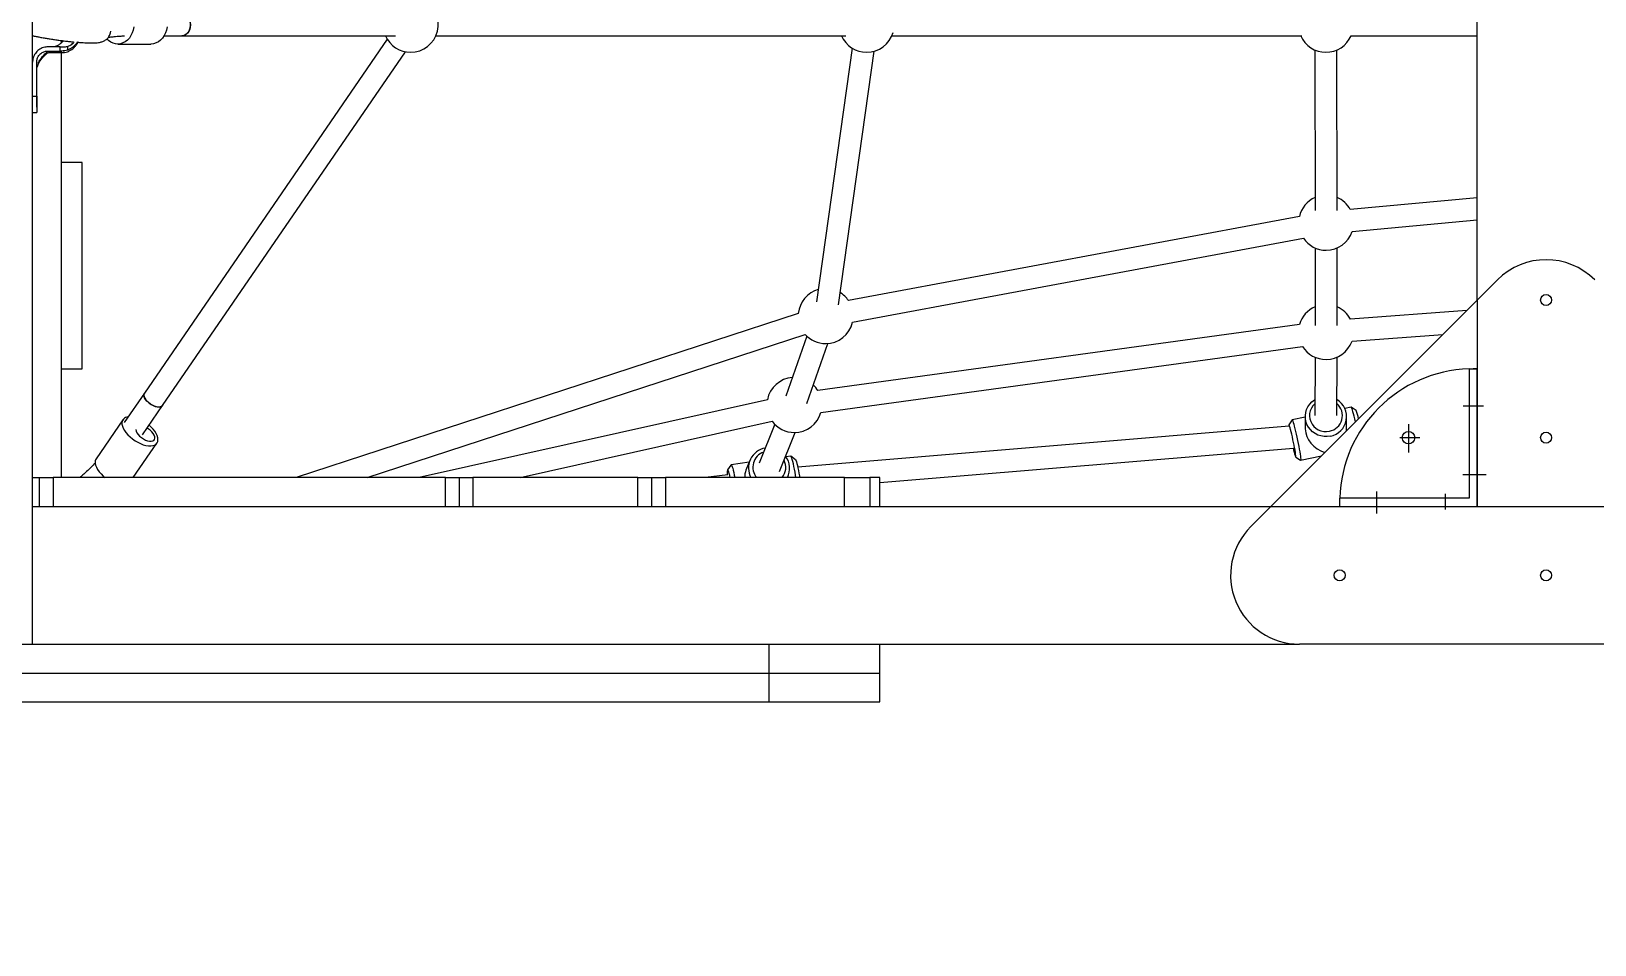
# Model space of a CAD drawing. Header units: millimetres. Extents: x -6304 to 6571, y -6082 to 4447.
# Drawn here: x 1532 to 2669, y -973 to -310 of the extents above; entities that cross this region are included whole.
import ezdxf

# ---------------------------------------------------------------- set-up
doc = ezdxf.new("R2010")
doc.units = ezdxf.units.MM
doc.layers.add('DIKOM_ОБЪЕКТ', color=7, linetype='Continuous')
doc.layers.add('DIKOM_РАЗМЕР_ОБЪЕКТА', color=7, linetype='Continuous')
doc.styles.add('style1', font='arial.ttf', dxfattribs={"width": 0.8})
doc.dimstyles.new('1-50', dxfattribs={"dimtxt": 300, "dimasz": 200, "dimexe": 100, "dimexo": 0, "dimgap": 100, "dimtad": 1, "dimtxsty": 'style1', "dimcen": 200, "dimclrd": 7, "dimclre": 7, "dimclrt": 7, "dimadec": 1, "dimazin": 2, "dimtfac": 1, "dimtmove": 0, "dimatfit": 2, "dimfxl": 0, "dimlwd": 25, "dimlwe": 18, "dimarcsym": 0})

# ---------------------------------------------------------------- blocks, each defined once
blk = doc.blocks.new('*D13')
at = {"layer": 'Defpoints', "color": 0, "transparency": 16777216}
for p in [(-3548.9, 424), (5070.8, -640.9), (5070.8, -4541.1)]:
    blk.add_point(p, dxfattribs=at)
at = {"layer": 'DIKOM_РАЗМЕР_ОБЪЕКТА', "color": 7, "lineweight": 18, "transparency": 16777216}
for p, q in [((-3548.9, 424), (-3548.9, -4641.1)), ((5070.8, -640.9), (5070.8, -4641.1))]:
    blk.add_line(p, q, dxfattribs=at)
at = {"layer": 'DIKOM_РАЗМЕР_ОБЪЕКТА', "color": 7, "lineweight": 25, "transparency": 16777216}
blk.add_line((-3148.9, -4541.1), (4670.8, -4541.1), dxfattribs=at)
at = {"layer": 'DIKOM_РАЗМЕР_ОБЪЕКТА', "color": 7, "transparency": 16777216}
for points in [[(-3148.9, -4474.4), (-3148.9, -4607.8), (-3548.9, -4541.1)], [(4670.8, -4474.4), (4670.8, -4607.8), (5070.8, -4541.1)]]:
    blk.add_solid(points, dxfattribs=at)
at = {"layer": 'DIKOM_РАЗМЕР_ОБЪЕКТА', "color": 7, "transparency": 16777216, "insert": (1449.2, -4307.9), "char_height": 300, "attachment_point": 5, "style": 'style1'}
blk.add_mtext('8650', dxfattribs=at)

msp = doc.modelspace()

# ---------------------------------------------------------------- linework, layer by layer
at = {"layer": 'DIKOM_ОБЪЕКТ', "color": 7, "linetype": 'Continuous', "lineweight": 15}
for p, q in [((1533.207, -754.962), (1533.207, 1745.038)), ((2583.207, -504.962), (2583.207, 1495.038)), ((1554.206, -317.882), (1554.206, -316.41)), ((1589.974, -309.913), (1589.99, -309.726)), ((1790.991, -315.541), (1614.438, -572.572)), ((1628.757, -312.962), (1641.588, -312.962)), ((1641.588, -312.962), (1796.926, -312.962)), ((1826.294, -312.962), (2124.198, -312.962)), ((2157.715, -312.962), (2455.723, -312.962)), ((2491.537, -312.962), (2583.207, -312.962)), ((1545.207, -321.084), (1544.206, -321.084)), ((1544.206, -324.082), (1545.207, -324.082)), ((1544.571, -325.323), (1544.956, -325.253)), ((1544.956, -325.253), (1545.207, -325.253)), ((1553.345, -321.084), (1545.207, -321.084)), ((1545.207, -324.082), (1553.345, -324.082)), ((1545.207, -325.253), (1553.345, -325.253)), ((1553.345, -324.082), (1553.345, -321.084)), ((1554.206, -633.962), (1554.206, -325.115)), ((1555.386, -324.01), (1556.045, -324.001)), ((1558.555, -320.713), (1558.555, -323.43)), ((1595.069, -318.998), (1619.154, -318.998)), ((1627.627, -581.631), (1804.179, -324.6)), ((2128.912, -322), (2103.016, -506.278)), ((2118.861, -508.504), (2144.756, -324.227)), ((2465.228, -323.301), (2465.363, -439.854)), ((2481.362, -439.836), (2481.228, -323.283)), ((1536.207, -356.782), (1536.207, -332.092)), ((1533.207, -356.782), (1536.207, -356.782)), ((1536.206, -362.374), (1536.208, -355.757)), ((1536.206, -364.857), (1536.206, -362.388)), ((1536.208, -358.301), (1536.208, -356.397)), ((1533.207, -368.655), (1536.207, -368.655)), ((1569.207, -404.962), (1554.206, -404.962)), ((1569.207, -554.962), (1569.207, -404.962)), ((2583.207, -430.719), (2490.897, -439.172)), ((2453.887, -444.306), (2126.194, -505.401)), ((2492.356, -455.106), (2583.207, -446.786)), ((2129.127, -521.13), (2456.82, -460.035)), ((2465.352, -467.131), (2465.285, -523.511)), ((2481.286, -523.529), (2481.351, -467.15)), ((2597.851, -490.317), (2418.562, -669.606)), ((2583.207, -504.962), (2583.207, -654.962)), ((2089.732, -514.714), (1724.755, -633.962)), ((2575.597, -512.571), (2490.966, -518.871)), ((1776.273, -633.962), (2094.701, -529.923)), ((2096.007, -531.258), (2080.708, -574.709)), ((2454.032, -522.775), (2103.972, -570.796)), ((2492.154, -534.827), (2558.262, -529.906)), ((2095.799, -580.023), (2111.099, -536.572)), ((2106.146, -586.648), (2456.207, -538.627)), ((1554.206, -554.962), (1569.207, -554.962)), ((2465.262, -546.532), (2465.22, -588.897)), ((2481.22, -588.913), (2481.262, -546.548)), ((2577.207, -555.008), (2577.207, -648.962)), ((2583.207, -554.962), (2580.207, -554.962)), ((2583.207, -654.962), (2583.207, -554.962)), ((1614.438, -572.572), (1599.801, -593.882)), ((2067.265, -577.404), (1814.207, -633.962)), ((1612.989, -602.941), (1627.627, -581.631)), ((2458.219, -589.961), (2448.612, -591.989)), ((2458.219, -589.612), (2458.211, -598.59)), ((2491.606, -582.914), (2487.003, -583.885)), ((2488.21, -598.62), (2488.219, -589.641)), ((2495.192, -585.239), (2491.649, -582.925)), ((2587.663, -581.962), (2572.97, -581.962)), ((1598.87, -591.895), (1579.353, -620.309)), ((1887.563, -633.962), (2070.755, -593.019)), ((2072.634, -595.232), (2061.246, -623.532)), ((2076.089, -629.505), (2087.477, -601.205)), ((2446.399, -596.719), (2089.37, -626.479)), ((2448.577, -592.016), (2446.272, -595.565)), ((2533.207, -595.128), (2533.207, -615.789)), ((1606.371, -633.962), (1623.598, -608.881)), ((2149.017, -637.563), (2449.73, -612.496)), ((2526.841, -604.962), (2541.495, -604.962)), ((2040.699, -624.886), (2038.205, -628.266)), ((2053.966, -622.874), (2040.836, -624.79)), ((2054.534, -621.462), (2051.686, -628.539)), ((2084.158, -618.469), (2080.836, -618.954)), ((2087.672, -621.049), (2084.317, -618.522)), ((2451.222, -619.017), (2454.765, -621.331)), ((2454.807, -621.342), (2470.042, -618.127)), ((1533.207, -633.962), (1538.207, -633.962)), ((1538.207, -654.962), (1538.207, -633.962)), ((1538.207, -633.962), (1548.207, -633.962)), ((1548.207, -633.962), (1548.207, -654.962)), ((1833.207, -633.962), (1548.207, -633.962)), ((1833.207, -654.962), (1833.207, -633.962)), ((1833.207, -633.962), (1843.206, -633.962)), ((1843.206, -633.962), (1843.206, -654.962)), ((1843.206, -633.962), (1853.207, -633.962)), ((1853.207, -633.962), (1853.207, -654.962)), ((1973.207, -633.962), (1853.207, -633.962)), ((1973.207, -654.962), (1973.207, -633.962)), ((1973.207, -633.962), (1983.206, -633.962)), ((1983.206, -654.962), (1983.206, -633.962)), ((1983.206, -633.962), (1993.207, -633.962)), ((1993.207, -633.962), (1993.207, -654.962)), ((2123.179, -633.962), (1993.207, -633.962)), ((2038.546, -631.86), (2022.214, -633.962)), ((2081.842, -633.962), (2082.365, -632.661)), ((2123.179, -654.962), (2123.179, -633.962)), ((2123.179, -633.962), (2141.719, -633.962)), ((2141.719, -633.962), (2141.719, -654.962)), ((2149.017, -633.962), (2141.719, -633.962)), ((2149.017, -654.962), (2149.017, -633.962)), ((2589.749, -631.962), (2572.716, -631.962)), ((2510.207, -660.033), (2510.207, -644.04)), ((2560.207, -657.056), (2560.207, -645.711)), ((1533.207, -754.962), (1533.207, -654.962)), ((1533.207, -654.962), (2433.207, -654.962)), ((1548.207, -654.962), (1833.207, -654.962)), ((1993.207, -654.962), (2123.179, -654.962)), ((2433.207, -654.962), (2833.207, -654.962)), ((2483.207, -654.962), (2483.207, -651.962)), ((2483.207, -654.962), (2583.207, -654.962)), ((2577.207, -648.962), (2483.253, -648.962)), ((1327.104, -754.962), (2068.478, -754.962)), ((2068.478, -775.962), (2068.478, -754.962)), ((2068.478, -754.962), (2135.62, -754.962)), ((2135.62, -754.962), (2453.917, -754.962)), ((2149.017, -775.962), (2149.017, -754.962)), ((2812.496, -754.962), (2453.917, -754.962)), ((1327.104, -775.962), (2068.478, -775.962)), ((1466.666, -775.962), (2068.478, -775.962)), ((2068.478, -775.962), (2149.017, -775.962)), ((2068.478, -796.962), (2068.478, -775.962)), ((2149.017, -796.962), (2149.017, -775.962)), ((1466.666, -796.962), (2068.478, -796.962)), ((2068.478, -796.962), (2149.017, -796.962))]:
    msp.add_line(p, q, dxfattribs=at)
at = {"layer": 'DIKOM_ОБЪЕКТ', "color": 7, "linetype": 'Continuous', "lineweight": 15, "flags": 128}
for points in [[(1606.864, -306.598), (1606.409, -308.823), (1605.688, -310.934), (1604.718, -312.883), (1603.522, -314.624), (1602.128, -316.116), (1600.569, -317.323), (1598.88, -318.219), (1597.103, -318.781), (1595.277, -318.996), (1593.447, -318.86), (1591.655, -318.376), (1589.942, -317.554), (1588.35, -316.415), (1587.214, -315.321)], [(1630.949, -306.598), (1630.494, -308.823), (1629.773, -310.934), (1628.803, -312.883), (1627.607, -314.624), (1626.213, -316.116), (1624.653, -317.323), (1622.965, -318.219), (1621.187, -318.781), (1619.362, -318.996), (1619.154, -318.998)], [(1641.588, -312.962), (1642.888, -312.794), (1644.202, -312.261), (1645.393, -311.387), (1646.407, -310.212), (1647.195, -308.791), (1647.722, -307.192), (1647.961, -305.488), (1647.902, -303.76), (1647.549, -302.088), (1646.916, -300.55), (1646.034, -299.219), (1644.944, -298.156), (1643.698, -297.411), (1642.352, -297.019), (1641.588, -296.962)], [(1646.687, -300.145), (1647.395, -301.63), (1647.831, -303.272), (1647.975, -304.992), (1647.82, -306.711), (1647.374, -308.349), (1646.658, -309.827), (1645.704, -311.079), (1644.558, -312.044), (1643.273, -312.678), (1641.909, -312.952), (1641.588, -312.962)], [(1614.438, -572.572), (1614.183, -573.081), (1614.051, -574.022), (1614.245, -575.107), (1614.757, -576.286), (1615.562, -577.503), (1616.623, -578.701), (1617.89, -579.824), (1619.304, -580.82), (1620.799, -581.642), (1622.305, -582.252), (1623.751, -582.621), (1625.07, -582.732), (1626.201, -582.579), (1627.089, -582.171), (1627.627, -581.631)], [(1627.627, -581.631), (1627.559, -581.724), (1626.873, -582.307), (1625.913, -582.647), (1624.725, -582.728), (1623.365, -582.545), (1621.896, -582.108), (1620.386, -581.437), (1618.906, -580.563), (1617.526, -579.527), (1616.31, -578.378), (1615.314, -577.17), (1614.586, -575.958), (1614.16, -574.799), (1614.055, -573.748), (1614.276, -572.854), (1614.438, -572.572)], [(2476.408, -603.854), (2474.133, -604.16), (2471.837, -604.125), (2469.573, -603.75), (2467.394, -603.044), (2465.353, -602.023), (2463.495, -600.712), (2461.866, -599.141), (2460.502, -597.347), (2459.437, -595.373), (2458.695, -593.263), (2458.293, -591.068), (2458.241, -588.84), (2458.541, -586.63), (2459.183, -584.49), (2460.156, -582.47), (2461.434, -580.619), (2462.988, -578.978), (2464.783, -577.587), (2465.231, -577.302)], [(2465.229, -580.215), (2465.148, -580.286), (2463.729, -581.777), (2462.598, -583.485), (2461.79, -585.358), (2461.329, -587.338), (2461.229, -589.366), (2461.494, -591.38), (2462.115, -593.319), (2463.074, -595.124), (2464.34, -596.74), (2465.877, -598.118), (2467.637, -599.215), (2469.566, -600), (2471.606, -600.448), (2473.696, -600.544), (2475.771, -600.287)], [(2494.612, -593.557), (2494.586, -593.442), (2494.101, -591.341), (2493.63, -589.387), (2493.184, -587.625), (2492.774, -586.097), (2492.41, -584.838), (2492.098, -583.878), (2491.849, -583.24), (2491.666, -582.938), (2491.606, -582.914)], [(1598.173, -595.054), (1598.465, -596.507), (1599.057, -598.052), (1599.934, -599.651), (1601.076, -601.267), (1602.456, -602.863), (1604.042, -604.401), (1605.796, -605.844), (1607.678, -607.16), (1609.643, -608.317), (1611.646, -609.289), (1613.639, -610.051), (1615.575, -610.587), (1617.41, -610.884), (1619.1, -610.935), (1620.606, -610.739), (1621.892, -610.3), (1622.928, -609.629), (1623.69, -608.741), (1624.16, -607.658), (1624.327, -606.404), (1624.188, -605.009), (1623.744, -603.505), (1623.008, -601.929), (1621.995, -600.317), (1620.731, -598.706), (1619.243, -597.135), (1617.846, -595.871)], [(1608.136, -599.123), (1608.404, -600.234), (1608.985, -601.426), (1609.851, -602.644), (1610.964, -603.83), (1612.269, -604.929), (1613.708, -605.889), (1615.211, -606.666), (1616.71, -607.223), (1618.133, -607.535), (1619.415, -607.586), (1620.494, -607.375), (1621.322, -606.911), (1621.859, -606.215), (1622.08, -605.321), (1621.975, -604.27), (1621.549, -603.112), (1620.821, -601.9), (1619.825, -600.691), (1618.609, -599.542), (1617.229, -598.506), (1616.393, -597.985)], [(2449.319, -612.531), (2449.648, -613.888), (2450.051, -615.474), (2450.415, -616.81), (2450.73, -617.858), (2450.985, -618.584), (2451.174, -618.967), (2451.289, -618.994), (2451.329, -618.666), (2451.291, -617.992), (2451.176, -616.993), (2450.988, -615.699), (2450.734, -614.149), (2450.42, -612.391), (2450.056, -610.477), (2449.653, -608.466), (2449.224, -606.42), (2448.781, -604.399), (2448.338, -602.467), (2447.908, -600.68), (2447.506, -599.095), (2447.141, -597.758), (2446.826, -596.711), (2446.571, -595.985), (2446.383, -595.602), (2446.267, -595.574), (2446.228, -595.902)], [(2446.228, -595.902), (2446.266, -596.576), (2446.281, -596.728)], [(2448.577, -592.016), (2448.671, -592.013), (2448.854, -592.315), (2449.104, -592.954), (2449.415, -593.914), (2449.78, -595.172), (2450.19, -596.701), (2450.636, -598.462), (2451.106, -600.417), (2451.591, -602.517), (2452.079, -604.715), (2452.558, -606.958), (2453.017, -609.195), (2453.446, -611.372), (2453.834, -613.439), (2454.172, -615.348), (2454.452, -617.052), (2454.668, -618.514), (2454.815, -619.697), (2454.889, -620.575), (2454.888, -621.127), (2454.813, -621.341), (2454.765, -621.331)], [(1578.656, -623.467), (1578.948, -624.921), (1579.54, -626.465), (1580.417, -628.064), (1581.559, -629.681), (1582.939, -631.276), (1584.525, -632.814), (1585.896, -633.962)], [(2040.699, -624.886), (2040.812, -624.795), (2041.058, -624.9), (2041.35, -625.35), (2041.68, -626.134), (2042.041, -627.235), (2042.425, -628.627), (2042.822, -630.276), (2043.223, -632.145), (2043.578, -633.962)], [(2087.926, -633.962), (2087.682, -632.289), (2087.324, -630.041), (2086.942, -627.869), (2086.546, -625.824), (2086.145, -623.955), (2085.747, -622.306), (2085.364, -620.914), (2085.002, -619.814), (2084.673, -619.029), (2084.381, -618.579), (2084.158, -618.469)], [(2087.672, -621.049), (2087.784, -621.167), (2088.063, -621.684), (2088.378, -622.542), (2088.721, -623.713), (2089.081, -625.163), (2089.447, -626.847), (2089.807, -628.715), (2090.151, -630.71), (2090.469, -632.77), (2090.637, -633.962)], [(2040.203, -633.962), (2039.851, -632.345), (2039.491, -630.895), (2039.148, -629.724), (2038.833, -628.867), (2038.554, -628.35), (2038.321, -628.189), (2038.14, -628.388)]]:
    msp.add_lwpolyline(points, dxfattribs=at)
at = {"layer": 'DIKOM_ОБЪЕКТ', "color": 7, "linetype": 'Continuous', "lineweight": 15}
for centre, radius in [((2633.207, -504.962), 4), ((2533.207, -604.962), 4.5), ((2633.207, -604.962), 4), ((2483.207, -704.962), 4), ((2633.207, -704.962), 4)]:
    msp.add_circle(centre, radius, dxfattribs=at)
for centre, radius, start, end in [((1807.963, -304.962), 20, 270, 62.634011), ((1807.963, -304.962), 20, 203.578178, 270), ((2139.385, -304.962), 20, 203.578178, 270), ((2139.385, -304.962), 20, 270, 343.931907), ((2473.207, -304.962), 20, 203.578178, 270), ((2473.207, -304.962), 20, 270, 336.421822), ((2473.373, -448.81), 20, 113.644471, 166.982935), ((2473.373, -448.81), 20, 28.810534, 66.488114), ((2473.373, -448.81), 20, 214.139292, 270), ((2473.373, -448.81), 20, 270, 341.654177), ((2633.207, -525.672), 50, 45, 135), ((2109.641, -516.626), 20, 105.579038, 174.515381), ((2109.641, -516.626), 20, 34.139292, 58.422681), ((2473.28, -528.21), 20, 113.511154, 164.232867), ((2473.28, -528.21), 20, 27.835602, 66.354797), ((2109.641, -516.626), 20, 270, 346.982935), ((2109.641, -516.626), 20, 221.671738, 270), ((2473.28, -528.21), 20, 211.389224, 270), ((2473.28, -528.21), 20, 270, 340.679245), ((2580.207, -651.962), 97, 91.772317, 178.227683), ((2577.031, -72.679), 482.329, 270.020842, 270.733601), ((2086.899, -581.213), 20, 94.180386, 169.02019), ((2086.899, -581.213), 20, 31.389224, 47.024029), ((2473.739, -589.663), 14.44, 280.648317, 58.746429), ((1602.722, -594.496), 4.583, 92.472825, 186.992741), ((2086.899, -581.213), 20, 270, 344.232867), ((2473.639, -588.937), 11.549, 280.637152, 48.916303), ((2464.825, -597.538), 32.763, 11.156123, 22.049456), ((2086.899, -581.213), 20, 216.176547, 270), ((2068.062, -626.9), 14.567, 99.438687, 208.99906), ((1583.209, -622.816), 4.6, 146.962028, 188.139746), ((2068.361, -626.404), 11.66, 109.228448, 220.40579), ((2068.995, -626.655), 11.64, 321.120329, 27.02169), ((2068.771, -627.231), 14.634, 332.618941, 36.614876), ((2050.474, -630.676), 12.544, 169.493412, 185.743201), ((2000.924, -648.786), 482.329, 359.204956, 359.979158), ((2453.917, -704.962), 50, 135, 270)]:
    msp.add_arc(centre, radius, start, end, dxfattribs=at)
for centre, major_axis, ratio, start_param, end_param in [((2473.207, -602.128), (12.706, -10.314), 0.7723833, 3.70071968, 5.22154005), ((2473.207, -602.128), (10.737, 13.227), 0.79229914, 5.41833983, 5.50891664), ((2064.663, -636.473), (-9.711, 12.345), 0.80369168, 0.43275047, 0.83424021)]:
    msp.add_ellipse(centre, major_axis=major_axis, ratio=ratio, start_param=start_param, end_param=end_param, dxfattribs=at)
for points, knots in [([(1533.207, -312.919), (1533.581, -313.001), (1534.819, -313.273), (1537.097, -313.725), (1539.996, -314.27), (1543.003, -314.794), (1546.08, -315.295), (1549.202, -315.768), (1552.341, -316.208), (1555.471, -316.614), (1558.553, -316.977), (1560.941, -317.237), (1562.252, -317.359), (1562.598, -317.391)], [0, 0, 0, 0, 0.04489066, 0.14840659, 0.25112566, 0.3533416, 0.45522949, 0.55692779, 0.65853614, 0.7601485, 0.86182052, 0.9636454, 1, 1, 1, 1]), ([(1555.441, -316.604), (1555.21, -316.916), (1554.513, -317.854), (1553.032, -319.114), (1551.234, -320.236), (1549.759, -320.862), (1549.125, -321.035), (1548.947, -321.084)], [0, 0, 0, 0, 0.13974752, 0.41962017, 0.69417114, 0.91432569, 1, 1, 1, 1]), ([(1558.555, -320.713), (1559.13, -320.503), (1560.701, -319.93), (1562.446, -318.765), (1563.265, -317.612), (1563.462, -317.334)], [0, 0, 0, 0, 0.30460773, 0.83186551, 1, 1, 1, 1]), ([(1565.719, -317.468), (1565.64, -317.614), (1565.112, -318.596), (1563.735, -320.154), (1561.475, -322.165), (1559.58, -322.985), (1558.555, -323.43)], [0, 0, 0, 0, 0.05197461, 0.3502418, 0.64824144, 1, 1, 1, 1]), ([(1558.555, -324.571), (1558.991, -324.398), (1560.68, -323.729), (1562.832, -322.19), (1564.752, -320.039), (1565.751, -318.67), (1566.135, -317.841), (1566.197, -317.708)], [0, 0, 0, 0, 0.134671163, 0.521996288, 0.740131023, 0.958375489, 1, 1, 1, 1]), ([(1565.612, -317.66), (1566.173, -317.707), (1567.68, -317.832), (1569.974, -317.978), (1572.491, -318.101), (1574.837, -318.164), (1577.027, -318.164), (1579.1, -318.089), (1580.88, -317.929), (1582.363, -317.682), (1583.57, -317.372), (1584.659, -316.978), (1585.752, -316.436), (1586.839, -315.698), (1587.867, -314.741), (1588.762, -313.569), (1589.452, -312.22), (1589.84, -310.961), (1589.941, -310.166), (1589.977, -309.879)], [0, 0, 0, 0, 0.04792801, 0.12899396, 0.21079038, 0.29373772, 0.37859677, 0.46695997, 0.56290346, 0.63411024, 0.6852225, 0.73009447, 0.77178608, 0.8124247, 0.85310198, 0.89405841, 0.9352655, 0.97663891, 1, 1, 1, 1]), ([(1588.186, -314.254), (1588.258, -314.235), (1588.574, -314.151), (1589.436, -313.977), (1590.796, -313.755), (1592.528, -313.539), (1594.592, -313.345), (1597.017, -313.187), (1598.864, -313.092), (1599.974, -313.064), (1600.083, -313.062)], [0, 0, 0, 0, 0.04104452, 0.1800315, 0.32821979, 0.48398005, 0.64567923, 0.81189432, 0.98148831, 1, 1, 1, 1]), ([(1544.206, -321.084), (1544.122, -321.084), (1543.696, -321.087), (1542.043, -321.205), (1539.295, -322.004), (1536.236, -324.198), (1534.082, -327.278), (1533.271, -330.078), (1533.219, -331.694), (1533.207, -332.078)], [0, 0, 0, 0, 0.01479884, 0.07410603, 0.2887775, 0.50345954, 0.71804104, 0.93308848, 1, 1, 1, 1]), ([(1536.207, -332.092), (1536.207, -332), (1536.212, -331.538), (1536.338, -330.334), (1536.96, -328.397), (1538.464, -326.292), (1540.701, -324.725), (1542.742, -324.13), (1543.922, -324.091), (1544.206, -324.082)], [0, 0, 0, 0, 0.02208903, 0.11061983, 0.28902924, 0.50290059, 0.71771023, 0.93184282, 1, 1, 1, 1]), ([(1536.207, -337.631), (1536.218, -337.417), (1536.239, -337.004), (1536.48, -335.872), (1536.878, -334.634), (1537.435, -333.307), (1538.088, -332.074), (1538.758, -331.021), (1539.483, -330.012), (1540.401, -328.866), (1541.578, -327.786), (1542.524, -326.875), (1543.046, -326.365), (1543.445, -326.014), (1543.853, -325.681), (1544.248, -325.367), (1544.508, -325.332), (1544.571, -325.323)], [0, 0, 0, 0, 0.11769461, 0.22718212, 0.32771727, 0.41698757, 0.51373514, 0.57989204, 0.62528224, 0.70497888, 0.81390933, 0.87237928, 0.91556203, 0.93292362, 0.95859062, 0.99006523, 1, 1, 1, 1]), ([(1536.942, -332.458), (1537.034, -332.463), (1537.241, -332.473), (1537.719, -331.971), (1538.303, -331.02), (1539.308, -329.423), (1540.367, -328.032), (1541.639, -326.783), (1542.685, -325.618), (1543.533, -324.824), (1544.125, -324.326), (1544.354, -324.226), (1544.428, -324.196), (1544.472, -324.18), (1544.495, -324.171), (1544.513, -324.164), (1544.531, -324.158), (1544.543, -324.154), (1544.537, -324.155), (1544.535, -324.156)], [0, 0, 0, 0, 0.07410755, 0.16556048, 0.3222255, 0.44676536, 0.58701744, 0.70943994, 0.83830276, 0.94112412, 0.97428329, 0.98129623, 0.98628072, 0.98820145, 0.98991908, 0.99161925, 0.9934427, 0.99779268, 1, 1, 1, 1]), ([(1554.445, -325.253), (1553.18, -325.21), (1550.783, -325.13), (1547.977, -324.997), (1546.11, -324.864), (1545.159, -324.74), (1545.28, -324.661), (1545.332, -324.628)], [0, 0, 0, 0, 0.24818804, 0.47017365, 0.67144274, 0.85932428, 1, 1, 1, 1]), ([(1554.445, -325.253), (1554.323, -325.248), (1553.072, -325.199), (1550.5, -325.118), (1548.62, -325.022), (1547.819, -324.975), (1547.779, -324.972), (1547.74, -324.97), (1547.699, -324.967), (1547.659, -324.965), (1547.617, -324.962), (1547.575, -324.959), (1547.532, -324.957), (1547.489, -324.954), (1547.444, -324.951), (1547.4, -324.948), (1547.355, -324.945), (1547.309, -324.942), (1547.262, -324.939), (1547.215, -324.936), (1547.168, -324.932), (1547.119, -324.929), (1547.07, -324.925), (1547.021, -324.922), (1546.971, -324.918), (1546.87, -324.91), (1546.527, -324.884), (1545.883, -324.824), (1545.3, -324.734), (1545.309, -324.665), (1545.313, -324.632)], [0, 0, 0, 0, 0.02596331, 0.26812051, 0.49352453, 0.49723798, 0.50103965, 0.5049189, 0.5088862, 0.51293596, 0.51707875, 0.52130921, 0.52563246, 0.53005355, 0.53457233, 0.5391938, 0.54391829, 0.54874553, 0.55368083, 0.55873873, 0.56390035, 0.56918955, 0.57460206, 0.58013825, 0.58581269, 0.59162114, 0.61485949, 0.70793239, 0.85852619, 1, 1, 1, 1]), ([(1545.313, -324.632), (1545.425, -324.598), (1545.542, -324.563), (1545.867, -324.519), (1546.139, -324.486), (1546.527, -324.451), (1546.87, -324.424), (1546.971, -324.416), (1547.021, -324.413), (1547.07, -324.409), (1547.119, -324.406), (1547.168, -324.402), (1547.215, -324.399), (1547.262, -324.396), (1547.309, -324.392), (1547.355, -324.389), (1547.4, -324.386), (1547.444, -324.384), (1547.489, -324.381), (1547.532, -324.378), (1547.575, -324.375), (1547.617, -324.372), (1547.659, -324.37), (1547.699, -324.367), (1547.74, -324.365), (1547.779, -324.362), (1547.819, -324.36), (1548.62, -324.313), (1550.499, -324.216), (1553.072, -324.135), (1554.323, -324.087), (1554.445, -324.082)], [0, 0, 0, 0, 0.15707618, 0.16498171, 0.21361328, 0.31699996, 0.34281367, 0.34927117, 0.35556889, 0.36172411, 0.36773108, 0.37360623, 0.37934534, 0.38495825, 0.39044594, 0.39580828, 0.40105615, 0.4061843, 0.41120384, 0.41611485, 0.4209172, 0.42561646, 0.43022371, 0.43471705, 0.43912917, 0.44343295, 0.44765591, 0.45178087, 0.70216342, 0.97115536, 1, 1, 1, 1]), ([(1553.345, -321.084), (1553.43, -321.084), (1553.855, -321.084), (1554.619, -321.079), (1556.288, -321.119), (1557.587, -320.886), (1558.555, -320.713)], [0, 0, 0, 0, 0.04845613, 0.24225071, 0.43605348, 1, 1, 1, 1]), ([(1554.425, -324.083), (1554.333, -324.083), (1553.973, -324.082), (1553.613, -324.082), (1553.345, -324.082)], [0, 0, 0, 0, 0.2564818, 1, 1, 1, 1]), ([(1553.345, -325.253), (1553.438, -325.253), (1553.797, -325.253), (1554.157, -325.252), (1554.425, -325.252)], [0, 0, 0, 0, 0.25635713, 1, 1, 1, 1]), ([(1558.555, -323.43), (1557.896, -323.621), (1556.556, -324.011), (1555.145, -324.058), (1554.428, -324.083)], [0, 0, 0, 0, 0.4916265, 1, 1, 1, 1]), ([(1554.428, -325.252), (1555.122, -325.227), (1556.533, -325.176), (1557.874, -324.775), (1558.555, -324.571)], [0, 0, 0, 0, 0.49216068, 1, 1, 1, 1]), ([(1536.207, -348.022), (1536.207, -347.976), (1536.208, -347.426), (1536.209, -346.73), (1536.209, -346.243), (1536.209, -346.138)], [0, 0, 0, 0, 0.06729698, 0.80009298, 1, 1, 1, 1]), ([(1536.208, -356.647), (1536.208, -356.007), (1536.208, -354.281), (1536.207, -352.112), (1536.207, -350.747)], [0, 0, 0, 0, 0.37077567, 1, 1, 1, 1]), ([(1536.207, -356.782), (1536.207, -356.867), (1536.207, -357.287), (1536.207, -359.031), (1536.206, -361.502), (1536.206, -364.128), (1536.206, -366.051), (1536.206, -367.509), (1536.207, -368.363), (1536.207, -368.727), (1536.207, -368.635), (1536.207, -368.626)], [0, 0, 0, 0, 0.01202602, 0.06014834, 0.25375099, 0.39806467, 0.54656738, 0.6908859, 0.83938521, 0.98370005, 1, 1, 1, 1]), ([(1578.66, -623.271), (1578.445, -623.522), (1577.111, -625.079), (1574.403, -627.813), (1570.921, -631.141), (1568.535, -633.127), (1567.532, -633.962)], [0, 0, 0, 0, 0.06582381, 0.4089359, 0.75167786, 1, 1, 1, 1])]:
    msp.add_open_spline(points, degree=3, knots=knots, dxfattribs=at)

# ---------------------------------------------------------------- dimensions: what is measured, and where the dimension line sits
at = {"layer": 'DIKOM_РАЗМЕР_ОБЪЕКТА'}
dim = msp.add_linear_dim(base=(5070.79, -4541.091), p1=(-3548.896, 424.038), p2=(5070.79, -640.9), text='8650', dimstyle='1-50', override={"dimasz": 400, "dimgap": 80}, dxfattribs=at)
dim.commit()
dim.dimension.update_dxf_attribs({"geometry": '*D13', "text_midpoint": (1449.191, -4541.091), "dimtype": 160})

doc.saveas('drawing.dxf')
